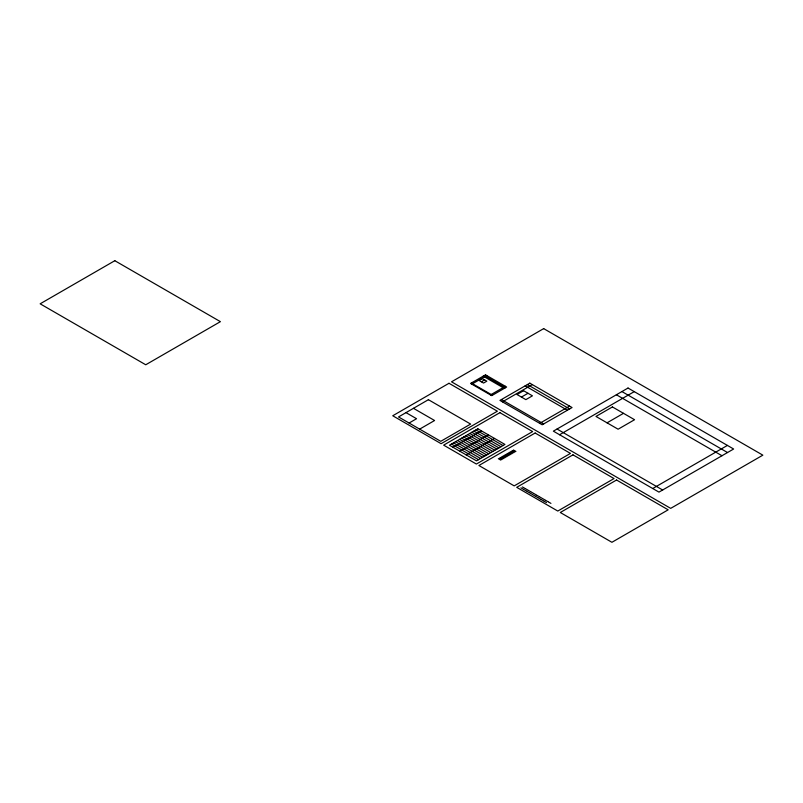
<?xml version="1.0" encoding="UTF-8"?>
<svg xmlns="http://www.w3.org/2000/svg" width="803" height="803" viewBox="0 0 803 803"><rect width="100%" height="100%" fill="white"/><g stroke="black" fill="none" stroke-linecap="round" stroke-linejoin="round"><path stroke-width="1.2" d="M471.833 384.165L486.769 375.543M409.088 423.03L416.556 418.724L405.997 412.622M481.328 381.786L484.621 379.889M419.648 429.133L434.584 420.511L413.465 408.315M490.472 394.925L505.398 386.303M502.437 401.841L532.309 384.597M521.428 397.073L528.003 393.279M452.952 447.251L481.378 430.84M459.858 451.236L488.284 434.824M466.121 454.859L494.548 438.448M539.706 423.352L569.578 406.107M559.581 434.744L634.25 391.633M607.048 422.83L623.489 413.334M652.739 488.525L727.408 445.414M621.923 391.563L727.518 452.531M616.383 394.765L721.987 455.733M527.38 384.567L569.618 408.958M525.162 385.841L567.41 410.233M484.309 375.533L505.428 387.729M483.195 376.175L504.314 388.361M557.061 429.043L662.686 490.031M501.433 399.563L543.681 423.954M471.331 383.031L492.46 395.227M513.398 449.971L515.917 451.427M512.394 450.553L514.914 452.009M475.938 429.916L503.009 445.545M511.391 451.135L513.9 452.581M510.387 451.718L512.896 453.163M473.89 431.091L500.972 446.729M509.383 452.3L511.892 453.745M508.369 452.872L510.889 454.327M471.853 432.265L498.934 447.903M507.366 453.454L509.885 454.91M506.362 454.036L508.871 455.492M469.815 433.449L496.896 449.078M505.358 454.618L507.867 456.064M504.354 455.201L506.864 456.646M467.778 434.624L494.859 450.252M503.34 455.783L505.86 457.228M502.337 456.355L504.856 457.81M465.74 435.798L492.821 451.437M501.333 456.937L503.842 458.393M500.329 457.519L502.839 458.975M463.702 436.973L490.784 452.611M499.325 458.101L501.835 459.557M498.312 458.684L500.831 460.129M461.665 438.157L488.736 453.785M459.627 439.331L486.698 454.97M457.58 440.506L484.661 456.144M455.542 441.69L482.623 457.319M453.504 442.865L480.585 458.493M451.467 444.039L478.548 459.677M522.452 486.959L524.871 488.354M525.353 488.625L527.772 490.021M528.244 490.292L530.663 491.697M531.144 491.968L533.563 493.363M534.035 493.634L536.454 495.039M536.926 495.31L539.345 496.706M539.827 496.977L542.246 498.382M542.718 498.653L545.137 500.048M545.608 500.319L548.037 501.724M548.509 501.995L550.928 503.391M520.916 487.843L523.345 489.238M523.817 489.509L526.236 490.904M526.708 491.185L529.137 492.58M529.609 492.851L532.028 494.246M532.499 494.528L534.918 495.923M535.4 496.194L537.819 497.589M538.291 497.87L540.71 499.265M541.182 499.536L543.611 500.931M544.083 501.202L546.502 502.608M114.819 260.704L40.15 303.815L145.744 364.773L220.403 321.662L114.819 260.704M448.997 383.282L392.747 415.763L441.118 443.688L497.378 411.206L448.997 383.282M543.681 328.618L451.517 381.826L670.686 508.369L762.85 455.16L543.681 328.618M428.4 399.693L398.529 416.938L440.767 441.319L470.638 424.074L428.4 399.693M485.524 374.83L470.588 383.453L491.717 395.648L506.643 387.026L485.524 374.83M482.402 378.604L479.12 380.512L483.547 383.061L486.829 381.164L482.402 378.604M529.819 383.161L499.958 400.406L542.196 424.787L572.057 407.543L529.819 383.161M523.576 390.72L517.002 394.514L525.855 399.633L532.429 395.829L523.576 390.72M499.888 412.662L443.637 445.143L476.38 464.044L532.64 431.572L499.888 412.662M477.855 428.802L449.429 445.213L476.51 460.852L504.936 444.44L477.855 428.802M535.149 433.018L478.899 465.499L514.201 485.885L570.461 453.404L535.149 433.018M628.026 388.04L553.357 431.151L658.962 492.119L733.631 449.007L628.026 388.04M612.418 406.94L595.977 416.436L618.109 429.214L634.561 419.718L612.418 406.94M572.971 454.849L516.71 487.331L557.784 511.049L614.044 478.568L572.971 454.849M616.553 480.013L560.293 512.495L611.916 542.296L668.176 509.815L616.553 480.013"/></g></svg>
